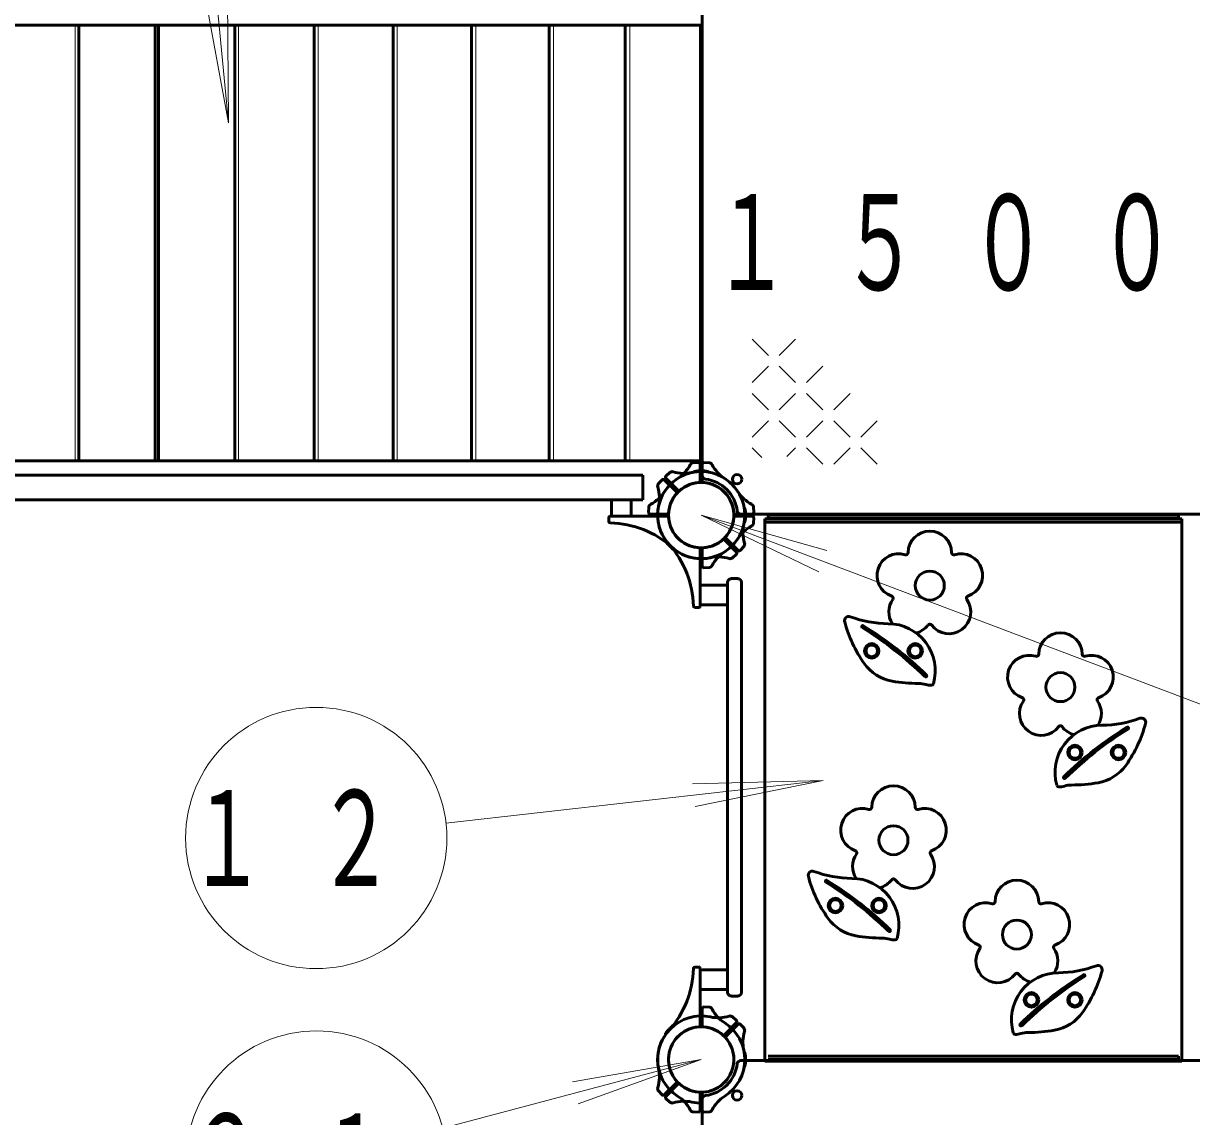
# Model space of a CAD drawing. Units: millimetres on the paper, scale 1:60. Extents: x -385 to 0, y -594 to 267.
# Drawn here: x -283.42 to -256.59, y 125.91 to 151.01 of the extents above; entities that cross this region are included whole.
import ezdxf

# ---------------------------------------------------------------- set-up
doc = ezdxf.new("R2010")
doc.units = ezdxf.units.MM
doc.layers.add('LY_1', color=140, linetype='Continuous', lineweight=50)
doc.styles.add('ＭＳ ゴシック', font='')
doc.styles.get('ＭＳ ゴシック').set_extended_font_data('MS Gothic')

msp = doc.modelspace()

# ---------------------------------------------------------------- linework, layer by layer
at = {"layer": 'LY_1', "color": 7, "lineweight": 13}
for p, q in [((-279.622, 158.14), (-278.708, 148.727)), ((-278.708, 148.727), (-279.257, 151.676)), ((-278.708, 148.727), (-278.736, 151.726)), ((-282.232, 140.967), (-282.232, 150.967)), ((-278.48, 140.967), (-278.48, 150.967)), ((-276.652, 140.967), (-276.652, 150.967)), ((-274.834, 140.967), (-274.834, 150.967)), ((-273.032, 140.967), (-273.032, 150.967)), ((-271.251, 140.967), (-271.251, 150.967)), ((-269.497, 140.967), (-269.497, 150.967)), ((-266.313, 143.385), (-266.688, 143.76)), ((-265.688, 143.76), (-266.063, 143.385)), ((-266.313, 143.135), (-266.688, 142.76)), ((-265.688, 142.76), (-266.063, 143.135)), ((-265.063, 143.135), (-265.438, 142.76)), ((-266.313, 142.135), (-266.688, 142.51)), ((-265.688, 142.51), (-266.063, 142.135)), ((-265.063, 142.135), (-265.438, 142.51)), ((-264.438, 142.51), (-264.813, 142.135)), ((-266.313, 141.885), (-266.688, 141.51)), ((-265.688, 141.51), (-266.063, 141.885)), ((-265.063, 141.885), (-265.438, 141.51)), ((-264.438, 141.51), (-264.813, 141.885)), ((-263.813, 141.885), (-264.188, 141.51)), ((-266.465, 141.038), (-266.688, 141.26)), ((-265.688, 141.26), (-265.887, 141.061)), ((-265.063, 140.885), (-265.438, 141.26)), ((-264.438, 141.26), (-264.813, 140.885)), ((-263.813, 140.885), (-264.188, 141.26)), ((-267.856, 139.717), (-264.969, 138.902)), ((-267.856, 139.717), (-265.154, 138.413)), ((-252.78, 134.003), (-267.856, 139.717)), ((-273.716, 132.641), (-265.058, 133.623)), ((-265.058, 133.623), (-268.057, 133.546)), ((-265.058, 133.623), (-267.998, 133.026)), ((-273.79, 125.643), (-267.856, 127.217)), ((-267.856, 127.217), (-270.812, 126.704)), ((-267.856, 127.217), (-270.678, 126.198))]:
    msp.add_line(p, q, dxfattribs=at)
at = {"layer": 'LY_1'}
for p, q in [((-267.831, 145.967), (-267.831, 151.307)), ((-292.856, 150.967), (-267.856, 150.967)), ((-282.146, 140.967), (-282.146, 150.967)), ((-280.396, 140.967), (-280.396, 150.967)), ((-280.316, 140.967), (-280.316, 150.967)), ((-278.567, 140.967), (-278.567, 150.967)), ((-276.742, 140.967), (-276.742, 150.967)), ((-274.928, 140.967), (-274.928, 150.967)), ((-273.129, 140.967), (-273.129, 150.967)), ((-271.35, 140.967), (-271.35, 150.967)), ((-269.598, 140.967), (-269.598, 150.967)), ((-267.856, 150.967), (-267.956, 150.967)), ((-267.875, 140.967), (-267.875, 150.967)), ((-267.831, 145.967), (-267.831, 140.627)), ((-292.856, 140.967), (-267.856, 140.967)), ((-267.916, 140.924), (-268.037, 140.92)), ((-267.856, 140.967), (-267.956, 140.967)), ((-267.881, 140.498), (-267.881, 140.891)), ((-267.831, 140.498), (-267.831, 140.891)), ((-267.797, 140.924), (-267.666, 140.92)), ((-291.517, 140.634), (-269.196, 140.634)), ((-269.196, 140.067), (-269.196, 140.634)), ((-268.668, 140.613), (-268.579, 140.695)), ((-268.023, 140.703), (-268.023, 140.706)), ((-267.69, 140.703), (-267.69, 140.706)), ((-268.752, 140.529), (-268.835, 140.44)), ((-268.426, 140.252), (-268.704, 140.529)), ((-268.391, 140.287), (-268.669, 140.565)), ((-291.517, 140.067), (-269.196, 140.067)), ((-269.916, 139.692), (-269.916, 140.067)), ((-269.463, 139.692), (-269.463, 140.067)), ((-269.063, 139.777), (-269.059, 139.898)), ((-266.87, 139.884), (-266.868, 139.884)), ((-266.649, 139.777), (-266.654, 139.908)), ((-269.98, 139.657), (-269.976, 139.57)), ((-268.638, 139.692), (-269.947, 139.692)), ((-268.638, 139.742), (-269.03, 139.742)), ((-267.075, 139.742), (-266.683, 139.742)), ((-267.075, 139.692), (-266.683, 139.692)), ((-261.606, 139.742), (-266.946, 139.742)), ((-266.87, 139.55), (-266.868, 139.55)), ((-266.649, 139.658), (-266.653, 139.536)), ((-261.606, 139.63), (-266.398, 139.63)), ((-266.398, 139.63), (-266.398, 127.176)), ((-261.606, 139.552), (-266.398, 139.552)), ((-266.315, 139.717), (-266.315, 139.642)), ((-261.606, 139.717), (-266.315, 139.717)), ((-261.606, 139.642), (-266.315, 139.642)), ((-261.606, 139.742), (-256.267, 139.742)), ((-261.606, 139.717), (-256.898, 139.717)), ((-261.606, 139.642), (-256.898, 139.642)), ((-261.606, 139.63), (-256.815, 139.63)), ((-261.606, 139.552), (-256.815, 139.552)), ((-256.898, 139.717), (-256.898, 139.642)), ((-256.815, 139.63), (-256.815, 127.176)), ((-268.671, 139.138), (-268.673, 139.136)), ((-267.322, 139.147), (-267.044, 138.869)), ((-267.286, 139.182), (-267.009, 138.905)), ((-266.961, 138.906), (-266.871, 139.001)), ((-268.436, 138.902), (-268.438, 138.9)), ((-267.881, 138.936), (-267.881, 137.626)), ((-267.831, 138.936), (-267.831, 138.543)), ((-267.045, 138.821), (-267.141, 138.732)), ((-267.797, 138.51), (-267.676, 138.514)), ((-267.248, 138.175), (-267.248, 128.759)), ((-267.015, 138.259), (-267.165, 138.259)), ((-266.931, 138.175), (-266.931, 128.759)), ((-267.881, 138.11), (-267.248, 138.11)), ((-267.881, 137.657), (-267.248, 137.657)), ((-267.916, 137.593), (-268.004, 137.598)), ((-267.916, 129.341), (-268.004, 129.337)), ((-267.881, 127.998), (-267.881, 129.308)), ((-267.881, 129.277), (-267.248, 129.277)), ((-267.881, 128.824), (-267.248, 128.824)), ((-267.015, 128.675), (-267.165, 128.675)), ((-267.831, 127.998), (-267.831, 128.391)), ((-267.797, 128.424), (-267.676, 128.42)), ((-268.436, 128.032), (-268.438, 128.034)), ((-267.322, 127.787), (-267.044, 128.065)), ((-267.286, 127.752), (-267.009, 128.029)), ((-267.045, 128.113), (-267.141, 128.202)), ((-266.961, 128.029), (-266.871, 127.933)), ((-268.671, 127.796), (-268.673, 127.798)), ((-261.606, 127.192), (-266.946, 127.192)), ((-266.87, 127.384), (-266.868, 127.384)), ((-266.398, 127.292), (-266.398, 127.217)), ((-261.606, 127.176), (-266.398, 127.176)), ((-261.606, 127.292), (-266.315, 127.292)), ((-261.606, 127.217), (-266.315, 127.217)), ((-261.606, 127.292), (-256.898, 127.292)), ((-261.606, 127.217), (-256.898, 127.217)), ((-261.606, 127.192), (-256.267, 127.192)), ((-261.606, 127.176), (-256.815, 127.176)), ((-256.898, 127.217), (-256.898, 127.292)), ((-256.815, 127.292), (-256.815, 127.217)), ((-266.87, 127.05), (-266.868, 127.05)), ((-268.426, 126.682), (-268.704, 126.405)), ((-268.391, 126.647), (-268.669, 126.369)), ((-268.752, 126.406), (-268.835, 126.494)), ((-267.881, 126.436), (-267.881, 126.043)), ((-267.831, 126.436), (-267.831, 126.043)), ((-268.668, 126.321), (-268.579, 126.239)), ((-267.831, 120.967), (-267.831, 126.307)), ((-267.916, 126.01), (-268.037, 126.014)), ((-267.797, 126.01), (-267.666, 126.015))]:
    msp.add_line(p, q, dxfattribs=at)
for centre, radius in [((-267.031, 140.542), 0.108), ((-262.606, 138.1), 0.333), ((-263.94, 136.6), 0.167), ((-263.94, 136.6), 0.133), ((-262.94, 136.6), 0.167), ((-262.94, 136.6), 0.133), ((-259.606, 135.767), 0.333), ((-259.273, 134.267), 0.167), ((-258.273, 134.267), 0.167), ((-259.273, 134.267), 0.133), ((-258.273, 134.267), 0.133), ((-263.44, 132.252), 0.333), ((-264.773, 130.752), 0.167), ((-263.773, 130.752), 0.167), ((-264.773, 130.752), 0.133), ((-263.773, 130.752), 0.133), ((-260.606, 130.085), 0.333), ((-260.273, 128.585), 0.167), ((-260.273, 128.585), 0.133), ((-259.273, 128.585), 0.167), ((-259.273, 128.585), 0.133), ((-267.031, 126.392), 0.108)]:
    msp.add_circle(centre, radius, dxfattribs=at)
at = {"layer": 'LY_1', "color": 7, "lineweight": 13}
for centre in [(-276.696, 132.303), (-276.69, 124.874)]:
    msp.add_circle(centre, 3, dxfattribs=at)
at = {"layer": 'LY_1'}
for centre, radius, start, end in [((-268.848, 141.259), 0.833, 302.7272, 332.5412), ((-268.034, 140.837), 0.0833, 92, 152.5412), ((-268.034, 140.837), 0.0833, 92, 152.5412), ((-267.915, 140.891), 0.0333, 360, 92), ((-267.798, 140.891), 0.0333, 88, 180), ((-267.679, 140.837), 0.0833, 27.4588, 88), ((-266.865, 141.259), 0.833, 207.4588, 237.2728), ((-267.856, 139.717), 1, 90, 147.2728), ((-268.645, 140.588), 0.0333, 133, 225), ((-268.522, 140.634), 0.0833, 72.4588, 133), ((-268.246, 141.509), 0.833, 252.4588, 282.2728), ((-267.856, 139.717), 1, 88.5675, 102.2728), ((-268.006, 140.706), 0.0167, 98.6269, 180), ((-267.856, 139.717), 1.017, 90, 98.6269), ((-267.856, 139.717), 1.017, 81.3731, 90), ((-267.856, 139.717), 1, 32.7272, 90), ((-267.748, 140.627), 0.0833, 180, 263.2128), ((-267.706, 140.706), 0.0167, 0, 81.3731), ((-268.774, 140.383), 0.0833, 137, 197.5412), ((-267.856, 139.717), 1, 122.7272, 180), ((-269.648, 140.107), 0.833, 347.7272, 17.5412), ((-268.728, 140.506), 0.0333, 45, 137), ((-267.856, 139.717), 0.75, 94.2707, 180), ((-267.856, 139.717), 0.75, 90, 175.7293), ((-267.856, 139.717), 0.75, 45, 130.7293), ((-267.915, 140.498), 0.0333, 274.2707, 360), ((-267.856, 139.717), 0.75, 4.2707, 90), ((-267.798, 140.498), 0.0333, 180, 265.7293), ((-267.856, 139.717), 0.75, 360, 85.7293), ((-267.856, 139.717), 0.833, 6.7872, 83.2128), ((-267.856, 139.717), 1, 360, 57.2728), ((-269.399, 140.708), 0.833, 297.4588, 327.2728), ((-267.856, 139.717), 0.75, 139.2707, 225), ((-268.45, 140.228), 0.0333, 319.2707, 45), ((-268.367, 140.311), 0.0333, 225, 310.7293), ((-267.856, 139.717), 0.75, 319.2707, 45), ((-266.314, 140.708), 0.833, 212.7272, 242.5412), ((-269.03, 139.775), 0.0333, 178, 270), ((-268.976, 139.895), 0.0833, 117.4588, 178), ((-267.856, 139.717), 1, 167.7272, 225), ((-268.638, 139.775), 0.0333, 270, 355.7293), ((-267.075, 139.775), 0.0333, 184.2707, 270), ((-266.946, 139.825), 0.0833, 186.7872, 270), ((-266.868, 139.867), 0.0167, 8.6269, 90), ((-267.856, 139.717), 1.017, 360, 8.6269), ((-266.737, 139.895), 0.0833, 2, 62.5412), ((-266.683, 139.775), 0.0333, 270, 2), ((-269.947, 139.659), 0.0333, 90, 183), ((-269.943, 139.571), 0.0333, 183, 268.9158), ((-269.984, 137.372), 2.167, 47.7828, 88.9159), ((-267.856, 139.717), 1, 180, 222.2172), ((-268.638, 139.659), 0.0333, 4.2707, 90), ((-267.856, 139.717), 0.75, 180, 265.7293), ((-267.856, 139.717), 0.75, 184.2707, 270), ((-267.856, 139.717), 0.75, 270, 355.7293), ((-267.856, 139.717), 0.75, 274.2707, 360), ((-267.856, 139.717), 1, 302.7272, 360), ((-267.075, 139.659), 0.0333, 90, 175.7293), ((-266.065, 139.327), 0.833, 167.7272, 197.5412), ((-267.856, 139.717), 1, 347.7272, 1.4325), ((-266.868, 139.567), 0.0167, 270, 351.3731), ((-267.856, 139.717), 1.017, 351.3731, 360), ((-266.737, 139.539), 0.0833, 297.4588, 358), ((-266.737, 139.539), 0.0833, 297.4588, 358), ((-266.683, 139.659), 0.0333, 358, 90), ((-266.314, 138.726), 0.833, 117.4588, 147.2728), ((-262.606, 138.85), 0.5, 0.724, 179.276), ((-268.662, 139.124), 0.0167, 135, 216.3731), ((-267.856, 139.717), 1.017, 216.3731, 225), ((-270.202, 137.589), 2.167, 1.0841, 42.2172), ((-267.856, 139.717), 1.017, 225, 233.6269), ((-267.856, 139.717), 1, 225, 282.2728), ((-267.856, 139.717), 1, 227.7828, 270), ((-267.856, 139.717), 0.75, 225, 310.7293), ((-267.915, 138.936), 0.0333, 360, 85.7293), ((-267.856, 139.717), 1, 270, 327.2728), ((-267.798, 138.936), 0.0333, 94.2707, 180), ((-267.345, 139.123), 0.0333, 45, 130.7293), ((-267.263, 139.206), 0.0333, 139.2707, 225), ((-266.939, 139.051), 0.0833, 317, 17.5412), ((-268.449, 138.912), 0.0167, 233.6269, 315), ((-267.467, 137.926), 0.833, 72.4588, 102.2728), ((-266.865, 138.175), 0.833, 122.7272, 152.5412), ((-267.19, 138.8), 0.0833, 252.4588, 313), ((-267.068, 138.846), 0.0333, 313, 45), ((-266.985, 138.928), 0.0333, 225, 317), ((-263.32, 138.332), 0.5, 72.724, 251.276), ((-263.156, 138.857), 0.05, 252.724, 359.276), ((-262.056, 138.857), 0.05, 180.724, 287.276), ((-261.893, 138.332), 0.5, 288.724, 107.276), ((-267.798, 138.543), 0.0333, 180, 272), ((-267.679, 138.597), 0.0833, 272, 332.5412), ((-267.165, 138.175), 0.0833, 90, 180), ((-267.015, 138.175), 0.0833, 360, 90), ((-268.002, 137.631), 0.0333, 181.0841, 267), ((-267.915, 137.626), 0.0333, 267, 360), ((-263.047, 137.494), 0.5, 144.724, 213.0543), ((-263.496, 137.811), 0.05, 324.724, 71.276), ((-262.166, 137.494), 0.5, 216.724, 35.276), ((-261.717, 137.811), 0.05, 108.724, 215.276), ((-264.467, 137.294), 0.0979, 69.3635, 194.9842), ((-263.551, 139.725), 2.5, 249.3635, 269.7848), ((-261.663, 138.045), 3, 194.9842, 215.2836), ((-264.145, 137.158), 0.025, 58.2576, 238.2576), ((-268.529, 130.071), 8.308, 45.6146, 58.2576), ((-268.529, 130.071), 8.358, 45.6146, 58.2576), ((-263.565, 136.142), 1.083, 344.1244, 89.7848), ((-263.047, 137.494), 0.5, 285.0436, 323.276), ((-262.606, 137.165), 0.05, 36.724, 143.276), ((-259.606, 136.517), 0.5, 0.724, 179.276), ((-263.296, 136.889), 1, 215.2836, 259.876), ((-260.32, 135.999), 0.5, 72.724, 251.276), ((-260.156, 136.524), 0.05, 252.724, 359.276), ((-259.056, 136.524), 0.05, 180.724, 287.276), ((-258.893, 135.999), 0.5, 288.724, 107.276), ((-262.7, 136.027), 0.025, 225.6146, 45.6146), ((-262.886, 139.186), 3.333, 259.876, 270.4102), ((-262.858, 135.353), 0.5, 71.2258, 90.4102), ((-262.59, 136.142), 0.333, 251.2258, 273.9289), ((-262.571, 135.859), 0.05, 273.9289, 344.1244), ((-260.496, 135.478), 0.05, 324.724, 71.276), ((-258.717, 135.478), 0.05, 108.724, 215.276), ((-260.047, 135.16), 0.5, 144.724, 323.276), ((-259.166, 135.16), 0.5, 326.9457, 35.276), ((-258.661, 137.392), 2.5, 270.2152, 290.6365), ((-257.746, 134.961), 0.0979, 345.0158, 110.6365), ((-258.648, 133.809), 1.083, 90.2152, 195.8756), ((-259.606, 134.831), 0.05, 36.724, 143.276), ((-259.166, 135.16), 0.5, 216.724, 254.9564), ((-253.683, 127.738), 8.358, 121.7424, 134.3854), ((-253.683, 127.738), 8.308, 121.7424, 134.3854), ((-260.549, 135.711), 3, 324.7164, 345.0158), ((-258.068, 134.825), 0.025, 301.7424, 121.7424), ((-258.917, 134.556), 1, 280.124, 324.7164), ((-259.512, 133.693), 0.025, 134.3854, 314.3854), ((-263.44, 133.002), 0.5, 0.724, 179.276), ((-259.642, 133.526), 0.05, 195.8756, 266.0711), ((-259.623, 133.809), 0.333, 266.0711, 288.7742), ((-259.354, 133.02), 0.5, 89.5898, 108.7742), ((-259.327, 136.853), 3.333, 269.5898, 280.124), ((-264.153, 132.484), 0.5, 72.724, 251.276), ((-263.99, 133.009), 0.05, 252.724, 359.276), ((-262.89, 133.009), 0.05, 180.724, 287.276), ((-262.726, 132.484), 0.5, 288.724, 107.276), ((-264.33, 131.963), 0.05, 324.724, 71.276), ((-262.55, 131.963), 0.05, 108.724, 215.276), ((-263.881, 131.645), 0.5, 144.724, 213.0543), ((-262.999, 131.645), 0.5, 216.724, 35.276), ((-265.3, 131.446), 0.0979, 69.3635, 194.9842), ((-264.385, 133.877), 2.5, 249.3635, 269.7848), ((-262.497, 132.196), 3, 194.9842, 215.2836), ((-264.978, 131.31), 0.025, 58.2576, 238.2576), ((-269.363, 124.223), 8.308, 45.6146, 58.2576), ((-269.363, 124.223), 8.358, 45.6146, 58.2576), ((-264.398, 130.294), 1.083, 344.1244, 89.7848), ((-263.881, 131.645), 0.5, 285.0436, 323.276), ((-263.44, 131.316), 0.05, 36.724, 143.276), ((-260.606, 130.835), 0.5, 0.724, 179.276), ((-261.32, 130.317), 0.5, 72.724, 251.276), ((-261.156, 130.842), 0.05, 252.724, 359.276), ((-260.056, 130.842), 0.05, 180.724, 287.276), ((-259.893, 130.317), 0.5, 288.724, 107.276), ((-264.129, 131.041), 1, 215.2836, 259.876), ((-263.534, 130.178), 0.025, 225.6146, 45.6146), ((-263.719, 133.338), 3.333, 259.876, 270.4102), ((-263.692, 129.505), 0.5, 71.2258, 90.4102), ((-263.424, 130.294), 0.333, 251.2258, 273.9289), ((-263.404, 130.011), 0.05, 273.9289, 344.1244), ((-261.047, 129.479), 0.5, 144.724, 323.276), ((-261.496, 129.796), 0.05, 324.724, 71.276), ((-259.717, 129.796), 0.05, 108.724, 215.276), ((-260.166, 129.479), 0.5, 326.9457, 35.276), ((-268.002, 129.303), 0.0333, 93, 178.9158), ((-267.915, 129.308), 0.0333, 360, 93), ((-259.661, 131.71), 2.5, 270.2152, 290.6365), ((-258.746, 129.279), 0.0979, 345.0158, 110.6365), ((-270.202, 129.345), 2.167, 317.7828, 358.9158), ((-259.648, 128.127), 1.083, 90.2152, 195.8756), ((-260.606, 129.15), 0.05, 36.724, 143.276), ((-260.166, 129.479), 0.5, 216.724, 254.9564), ((-254.683, 122.056), 8.358, 121.7424, 134.3854), ((-254.683, 122.056), 8.308, 121.7424, 134.3854), ((-261.549, 130.03), 3, 324.7164, 345.0158), ((-259.068, 129.143), 0.025, 301.7424, 121.7424), ((-267.165, 128.759), 0.0833, 180, 270), ((-267.015, 128.759), 0.0833, 270, 360), ((-267.798, 128.391), 0.0333, 88, 180), ((-267.679, 128.337), 0.0833, 27.4588, 88), ((-266.865, 128.759), 0.833, 207.4588, 237.2728), ((-259.917, 128.874), 1, 280.124, 324.7164), ((-267.856, 127.217), 1.017, 126.3731, 135), ((-267.856, 127.217), 1, 77.7272, 135), ((-268.449, 128.022), 0.0167, 45, 126.3731), ((-267.856, 127.217), 0.75, 49.2707, 135), ((-267.915, 127.998), 0.0333, 274.2707, 360), ((-267.798, 127.998), 0.0333, 180, 265.7293), ((-267.467, 129.009), 0.833, 257.7272, 287.5412), ((-267.856, 127.217), 1, 360, 57.2728), ((-267.19, 128.134), 0.0833, 47, 107.5412), ((-267.068, 128.088), 0.0333, 315, 47), ((-266.985, 128.006), 0.0333, 43, 135), ((-260.512, 128.012), 0.025, 134.3854, 314.3854), ((-267.856, 127.217), 1, 135, 192.2728), ((-267.856, 127.217), 1, 137.7828, 180), ((-268.662, 127.81), 0.0167, 143.6269, 225), ((-267.856, 127.217), 1.017, 135, 143.6269), ((-267.856, 127.217), 0.75, 94.2707, 180), ((-267.856, 127.217), 0.75, 135, 220.7293), ((-267.856, 127.217), 0.75, 360, 85.7293), ((-267.345, 127.811), 0.0333, 229.2707, 315), ((-267.856, 127.217), 0.75, 315, 40.7293), ((-267.263, 127.728), 0.0333, 135, 220.7293), ((-266.065, 127.607), 0.833, 162.4588, 192.2728), ((-266.939, 127.883), 0.0833, 342.4588, 43), ((-260.642, 127.844), 0.05, 195.8756, 266.0711), ((-260.623, 128.127), 0.333, 266.0711, 288.7742), ((-260.354, 127.338), 0.5, 89.5898, 108.7742), ((-260.327, 131.171), 3.333, 269.5898, 280.124), ((-267.856, 127.217), 1, 180, 237.2728), ((-267.856, 127.217), 0.75, 180, 265.7293), ((-267.856, 127.217), 0.75, 274.2707, 360), ((-267.856, 127.217), 1, 302.7272, 360), ((-266.946, 127.109), 0.0833, 90, 173.2128), ((-267.856, 127.217), 1, 358.5675, 12.2728), ((-266.868, 127.367), 0.0167, 8.6269, 90), ((-267.856, 127.217), 1.017, 360, 8.6269), ((-267.856, 127.217), 1.017, 351.3731, 360), ((-269.648, 126.827), 0.833, 342.4588, 12.2728), ((-267.856, 127.217), 0.833, 276.7872, 353.2128), ((-266.868, 127.067), 0.0167, 270, 351.3731), ((-268.45, 126.706), 0.0333, 315, 40.7293), ((-268.367, 126.623), 0.0333, 49.2707, 135), ((-267.856, 127.217), 0.75, 229.2707, 315), ((-268.774, 126.551), 0.0833, 162.4588, 223), ((-268.728, 126.428), 0.0333, 223, 315), ((-268.645, 126.346), 0.0333, 135, 227), ((-268.848, 125.675), 0.833, 27.4588, 57.2728), ((-267.915, 126.436), 0.0333, 360, 85.7293), ((-267.798, 126.436), 0.0333, 94.2707, 180), ((-267.748, 126.307), 0.0833, 96.7872, 180), ((-266.865, 125.675), 0.833, 122.7272, 152.5412), ((-268.522, 126.3), 0.0833, 227, 287.5412), ((-268.246, 125.426), 0.833, 77.7272, 107.5412), ((-267.856, 127.217), 1, 257.7272, 271.4325), ((-268.034, 126.097), 0.0833, 207.4588, 268), ((-268.034, 126.097), 0.0833, 207.4588, 268), ((-267.915, 126.043), 0.0333, 268, 360), ((-267.798, 126.043), 0.0333, 180, 272), ((-267.679, 126.097), 0.0833, 272, 332.5412)]:
    msp.add_arc(centre, radius, start, end, dxfattribs=at)

# ---------------------------------------------------------------- texts
at = {"layer": 'LY_1', "color": 7, "char_height": 2.199, "style": 'ＭＳ ゴシック'}
for s, insert, attachment_point in [('\\T1.64;\\W0.6;１５００', (-267.606, 145.967), 4), ('\\T1.64;\\W0.6;１２', (-276.696, 132.303), 5), ('\\T1.64;\\W0.6;２１', (-276.69, 124.874), 5)]:
    msp.add_mtext(s, dxfattribs=dict(at, insert=insert, attachment_point=attachment_point))

doc.saveas('drawing.dxf')
